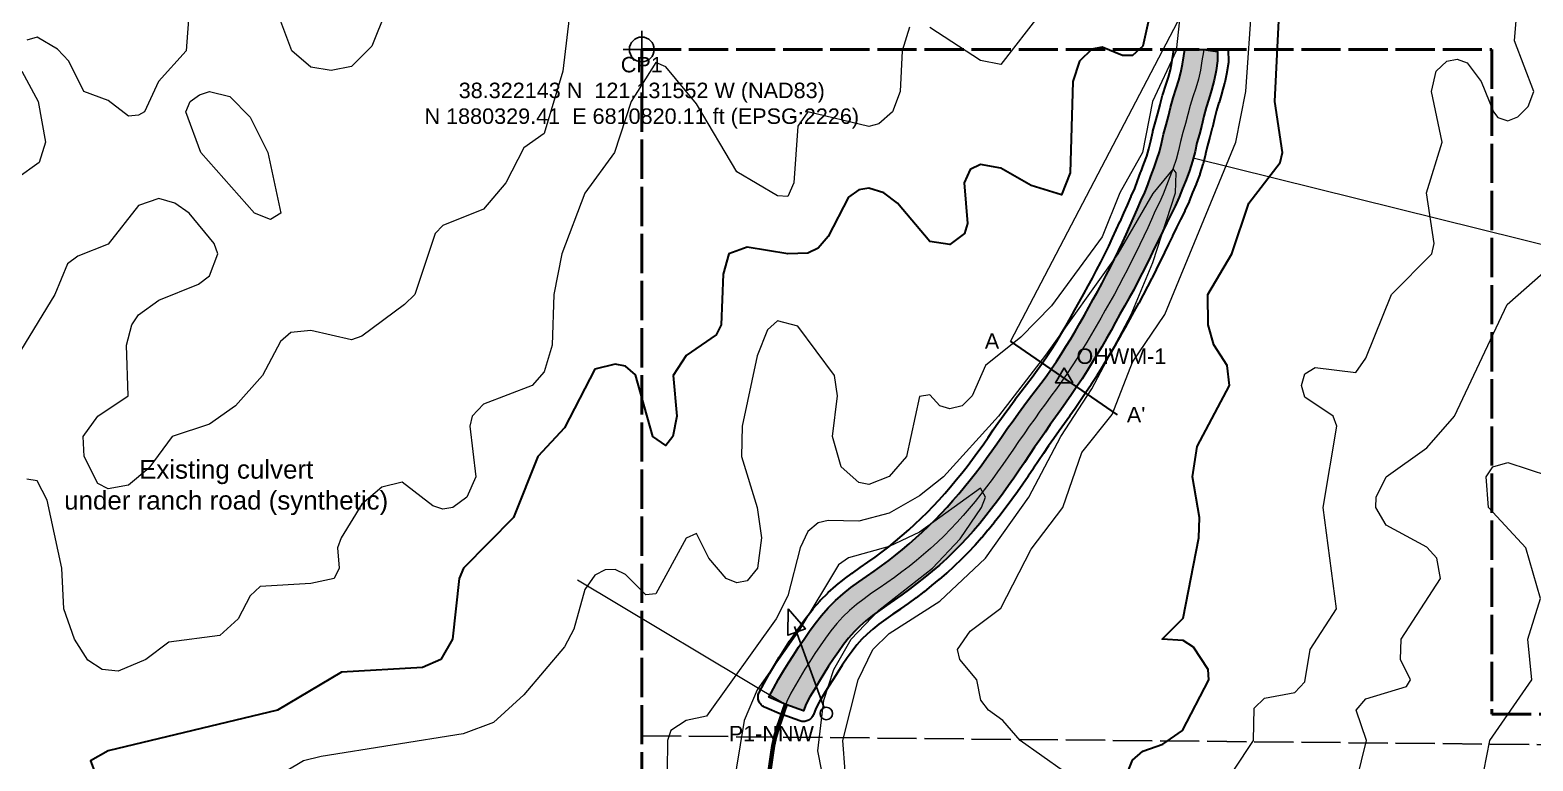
# Model space of a CAD drawing. Extents: x 6810325 to 6812275, y 1878569 to 1880689.
# Drawn here: x 6810622.2 to 6811108.4, y 1880099.3 to 1880335.7 of the extents above; entities that cross this region are included whole.
import ezdxf
from ezdxf.enums import TextEntityAlignment as Align

# ---------------------------------------------------------------- set-up
doc = ezdxf.new("R2010")
doc.units = 21
doc.header["$LTSCALE"] = 10
doc.header["$MEASUREMENT"] = 0
doc.linetypes.add('CENTER', pattern=[5.08, 3.175, -0.635, 0.635, -0.635])
doc.linetypes.add('DASHED', pattern=[1.524, 1.27, -0.254])
for name, color, linetype, lineweight in [('ANNO-LABELS', 7, 'CONTINUOUS', 18), ('ANNO-POINT-LABELS', 7, 'CONTINUOUS', 13), ('CDFW-BED-BANK', 32, 'CONTINUOUS', 35), ('EXIST-CULVERT', 7, 'CONTINUOUS', 70), ('EXIST-RANCH-ROAD', 8, 'DASHED', 25), ('TOPO-CONTOUR-MAJOR', 34, 'CONTINUOUS', 30), ('TOPO-CONTOUR-MINOR', 36, 'CONTINUOUS', 13), ('WETL-CONTROL-POINT', 7, 'CONTINUOUS', 25), ('WETL-DATA-POINT', 7, 'CONTINUOUS', 25), ('WETL-OHWM-TRANSECT', 7, 'CONTINUOUS', 35), ('WETL-PHOTO-POINT', 30, 'CONTINUOUS', 25), ('WETL-STREAM', 5, 'CONTINUOUS', 35), ('WETL-STREAM-CL', 5, 'CENTER', 18), ('WETL-SURVEY-AREA', 1, 'DASHED', 50)]:
    doc.layers.add(name, color=color, linetype=linetype, lineweight=lineweight)
doc.layers.add('WETL-STREAM-HATCH', color=151, linetype='CONTINUOUS', lineweight=13, transparency=0.5)
doc.styles.add('LABEL', font='arial.ttf')

# ---------------------------------------------------------------- blocks, each defined once
blk = doc.blocks.new('OHWM_POINT')
at = {"color": 0, "lineweight": -2}
blk.add_lwpolyline([(0, 3.2), (-2.8, -1.6), (2.8, -1.6)], close=True, dxfattribs=at)
blk = doc.blocks.new('PHOTO_ARROW')
at = {"color": 0, "lineweight": -2}
blk.add_line((0, 2), (0, 30), dxfattribs=at)
blk.add_lwpolyline([(0, 36), (-3, 28), (3, 28)], close=True, dxfattribs=at)
blk.add_circle((0, 0), 2, dxfattribs=at)
blk = doc.blocks.new('CONTROL_POINT')
at = {"color": 0, "lineweight": -2}
for p, q in [((0, -6), (0, 6)), ((-6, 0), (6, 0))]:
    blk.add_line(p, q, dxfattribs=at)
blk.add_circle((0, 0), 4, dxfattribs=at)

msp = doc.modelspace()

# ---------------------------------------------------------------- hatches: boundary and pattern name
at = {"layer": 'WETL-STREAM-HATCH'}
h = msp.add_hatch(color=256, dxfattribs=at)
h.dxf.hatch_style = 1
h.paths.add_polyline_path([(6810870.84, 1880136.09), (6810872.59, 1880138.68), (6810874.38, 1880141.21), (6810876.23, 1880143.75), (6810878.24, 1880146.29), (6810880.4, 1880148.76), (6810882.73, 1880151.12), (6810885.22, 1880153.33), (6810887.76, 1880155.33), (6810890.28, 1880157.18), (6810892.79, 1880158.96), (6810895.24, 1880160.66), (6810897.63, 1880162.35), (6810899.98, 1880164.07), (6810902.22, 1880165.82), (6810904.43, 1880167.64), (6810906.65, 1880169.53), (6810908.8, 1880171.39), (6810910.86, 1880173.28), (6810912.92, 1880175.26), (6810914.97, 1880177.28), (6810916.96, 1880179.32), (6810918.87, 1880181.39), (6810920.77, 1880183.52), (6810922.65, 1880185.71), (6810924.53, 1880187.93), (6810926.35, 1880190.14), (6810928.1, 1880192.4), (6810929.86, 1880194.77), (6810931.63, 1880197.15), (6810933.34, 1880199.52), (6810935.01, 1880201.89), (6810936.69, 1880204.36), (6810938.42, 1880206.87), (6810940.19, 1880209.31), (6810941.94, 1880211.71), (6810943.72, 1880214.14), (6810945.54, 1880216.56), (6810947.36, 1880218.95), (6810949.15, 1880221.3), (6810950.88, 1880223.65), (6810952.58, 1880226.03), (6810954.24, 1880228.42), (6810955.82, 1880230.8), (6810957.33, 1880233.27), (6810958.87, 1880235.83), (6810960.4, 1880238.35), (6810961.83, 1880240.9), (6810963.29, 1880243.44), (6810964.7, 1880246.01), (6810966.13, 1880248.65), (6810967.59, 1880251.25), (6810968.99, 1880253.8), (6810970.34, 1880256.39), (6810971.72, 1880259.03), (6810973.03, 1880261.63), (6810974.31, 1880264.28), (6810975.58, 1880266.94), (6810976.8, 1880269.58), (6810977.99, 1880272.27), (6810979.21, 1880274.99), (6810980.39, 1880277.68), (6810981.59, 1880280.48), (6810982.8, 1880283.1), (6810983.79, 1880285.64), (6810984.76, 1880288.41), (6810985.82, 1880291.18), (6810986.75, 1880293.78), (6810987.54, 1880296.34), (6810988.18, 1880299.01), (6810988.84, 1880302.01), (6810989.69, 1880305.02), (6810990.44, 1880307.8), (6810991.14, 1880310.67), (6810991.97, 1880313.76), (6810992.93, 1880316.73), (6810993.8, 1880319.43), (6810994.5, 1880321.98), (6810995.03, 1880324.6), (6810995.49, 1880327.38), (6810995.78, 1880329.41), (6811001.85, 1880329.41), (6811006.3, 1880328.76), (6811006.38, 1880325.69), (6811005.9, 1880322.6), (6811005.28, 1880319.42), (6811004.42, 1880316.27), (6811003.49, 1880313.31), (6811002.62, 1880310.58), (6811001.94, 1880307.87), (6811001.26, 1880304.94), (6811000.46, 1880301.97), (6810999.7, 1880299.22), (6810999.07, 1880296.39), (6810998.28, 1880293.3), (6810997.32, 1880290.18), (6810996.2, 1880287.21), (6810995.05, 1880284.44), (6810993.93, 1880281.63), (6810992.62, 1880278.69), (6810991.23, 1880275.96), (6810989.95, 1880273.32), (6810988.64, 1880270.6), (6810987.31, 1880267.92), (6810986.01, 1880265.2), (6810984.66, 1880262.47), (6810983.35, 1880259.76), (6810982.02, 1880257.04), (6810980.62, 1880254.34), (6810979.22, 1880251.69), (6810977.78, 1880249.02), (6810976.27, 1880246.37), (6810974.79, 1880243.78), (6810973.36, 1880241.18), (6810971.91, 1880238.52), (6810970.41, 1880235.88), (6810968.89, 1880233.25), (6810967.31, 1880230.68), (6810965.8, 1880228.12), (6810964.21, 1880225.5), (6810962.53, 1880222.87), (6810960.83, 1880220.34), (6810959.14, 1880217.81), (6810957.4, 1880215.32), (6810955.68, 1880212.84), (6810953.95, 1880210.44), (6810952.26, 1880208.04), (6810950.57, 1880205.61), (6810948.85, 1880203.17), (6810947.17, 1880200.74), (6810945.53, 1880198.33), (6810943.9, 1880195.83), (6810942.2, 1880193.28), (6810940.47, 1880190.78), (6810938.73, 1880188.33), (6810936.98, 1880185.87), (6810935.15, 1880183.37), (6810933.25, 1880180.91), (6810931.36, 1880178.51), (6810929.42, 1880176.12), (6810927.41, 1880173.73), (6810925.32, 1880171.39), (6810923.16, 1880169.13), (6810920.98, 1880166.95), (6810918.75, 1880164.78), (6810916.4, 1880162.64), (6810914.01, 1880160.62), (6810911.65, 1880158.68), (6810909.24, 1880156.73), (6810906.75, 1880154.83), (6810904.26, 1880153.03), (6810901.78, 1880151.28), (6810899.32, 1880149.59), (6810896.96, 1880147.94), (6810894.69, 1880146.26), (6810892.55, 1880144.59), (6810890.61, 1880142.86), (6810888.77, 1880141), (6810887.03, 1880139), (6810885.36, 1880136.88), (6810883.72, 1880134.6), (6810882.08, 1880132.25), (6810880.53, 1880129.9), (6810879, 1880127.42), (6810877.44, 1880124.93), (6810875.94, 1880122.42), (6810874.48, 1880119.99), (6810873.27, 1880117.72), (6810872.38, 1880115.51), (6810866.73, 1880117.55), (6810861.21, 1880119.91), (6810862.76, 1880122.75), (6810864.38, 1880125.7), (6810866, 1880128.37), (6810867.59, 1880130.96), (6810869.2, 1880133.51)])

# ---------------------------------------------------------------- linework, layer by layer
at = {"layer": 'ANNO-LABELS'}
for points in [[(6811001.94, 1880354.73), (6810939.4, 1880235.1)], [(6811157.19, 1880254.87), (6810998.51, 1880294.2)], [(6810799.37, 1880157.8), (6810866.73, 1880117.55)]]:
    msp.add_lwpolyline(points, dxfattribs=at)
at = {"layer": 'CDFW-BED-BANK'}
msp.add_lwpolyline([(6810869.69, 1880140.64), (6810869.74, 1880140.71), (6810871.53, 1880143.23), (6810871.55, 1880143.27), (6810873.39, 1880145.81), (6810873.48, 1880145.93), (6810875.5, 1880148.47), (6810875.6, 1880148.6), (6810877.77, 1880151.07), (6810877.91, 1880151.23), (6810880.25, 1880153.58), (6810880.41, 1880153.74), (6810882.9, 1880155.95), (6810883.05, 1880156.08), (6810885.59, 1880158.08), (6810885.68, 1880158.15), (6810888.2, 1880160), (6810888.25, 1880160.04), (6810890.76, 1880161.82), (6810890.8, 1880161.85), (6810893.23, 1880163.52), (6810895.58, 1880165.19), (6810897.87, 1880166.86), (6810900.03, 1880168.55), (6810902.18, 1880170.33), (6810904.38, 1880172.19), (6810906.48, 1880174), (6810908.46, 1880175.83), (6810910.47, 1880177.77), (6810912.49, 1880179.75), (6810914.41, 1880181.72), (6810916.28, 1880183.75), (6810918.13, 1880185.82), (6810919.98, 1880187.98), (6810921.84, 1880190.18), (6810923.61, 1880192.32), (6810925.31, 1880194.52), (6810927.05, 1880196.85), (6810927.05, 1880196.86), (6810928.8, 1880199.22), (6810930.49, 1880201.55), (6810932.13, 1880203.88), (6810933.79, 1880206.33), (6810933.81, 1880206.35), (6810935.55, 1880208.86), (6810935.59, 1880208.92), (6810937.35, 1880211.36), (6810937.36, 1880211.38), (6810939.12, 1880213.77), (6810940.89, 1880216.2), (6810940.92, 1880216.24), (6810942.74, 1880218.67), (6810942.76, 1880218.69), (6810944.57, 1880221.07), (6810946.35, 1880223.4), (6810948.05, 1880225.7), (6810949.71, 1880228.04), (6810951.35, 1880230.39), (6810952.87, 1880232.68), (6810954.34, 1880235.08), (6810955.86, 1880237.63), (6810955.88, 1880237.65), (6810957.38, 1880240.12), (6810958.79, 1880242.62), (6810958.8, 1880242.64), (6810960.24, 1880245.15), (6810961.62, 1880247.69), (6810963.05, 1880250.32), (6810963.08, 1880250.36), (6810964.53, 1880252.95), (6810965.9, 1880255.45), (6810967.24, 1880258.01), (6810968.6, 1880260.63), (6810969.89, 1880263.18), (6810971.15, 1880265.79), (6810972.41, 1880268.43), (6810973.61, 1880271.03), (6810974.79, 1880273.69), (6810974.8, 1880273.7), (6810976.01, 1880276.41), (6810977.18, 1880279.08), (6810978.38, 1880281.86), (6810978.41, 1880281.94), (6810979.57, 1880284.47), (6810980.5, 1880286.86), (6810981.46, 1880289.58), (6810981.5, 1880289.66), (6810982.54, 1880292.39), (6810983.43, 1880294.89), (6810984.16, 1880297.26), (6810984.77, 1880299.8), (6810985.42, 1880302.76), (6810985.47, 1880302.96), (6810986.31, 1880305.96), (6810987.05, 1880308.67), (6810987.74, 1880311.49), (6810987.76, 1880311.57), (6810988.58, 1880314.66), (6810988.64, 1880314.84), (6810989.6, 1880317.81), (6810990.45, 1880320.43), (6810991.09, 1880322.78), (6810991.58, 1880325.23), (6810992.03, 1880327.92), (6810992.25, 1880329.41), (6811009.73, 1880329.41), (6811009.77, 1880329.21), (6811009.8, 1880328.86), (6811009.88, 1880325.78), (6811009.87, 1880325.46), (6811009.84, 1880325.15), (6811009.36, 1880322.07), (6811009.34, 1880321.92), (6811008.71, 1880318.74), (6811008.65, 1880318.5), (6811007.79, 1880315.35), (6811007.76, 1880315.23), (6811006.83, 1880312.26), (6811006.82, 1880312.25), (6811005.99, 1880309.62), (6811005.34, 1880307.05), (6811004.67, 1880304.15), (6811004.64, 1880304.03), (6811003.84, 1880301.06), (6811003.83, 1880301.03), (6811003.1, 1880298.37), (6811002.48, 1880295.63), (6811002.46, 1880295.52), (6811001.67, 1880292.43), (6811001.62, 1880292.26), (6811000.66, 1880289.15), (6811000.59, 1880288.95), (6810999.47, 1880285.97), (6810999.43, 1880285.87), (6810998.29, 1880283.12), (6810997.18, 1880280.33), (6810997.12, 1880280.2), (6810995.81, 1880277.27), (6810995.74, 1880277.11), (6810994.37, 1880274.41), (6810993.11, 1880271.8), (6810993.1, 1880271.79), (6810991.79, 1880269.08), (6810991.78, 1880269.05), (6810990.46, 1880266.39), (6810989.17, 1880263.69), (6810989.15, 1880263.65), (6810987.81, 1880260.93), (6810986.5, 1880258.23), (6810986.49, 1880258.23), (6810985.17, 1880255.5), (6810985.12, 1880255.42), (6810983.72, 1880252.72), (6810983.71, 1880252.71), (6810982.32, 1880250.06), (6810982.3, 1880250.04), (6810980.87, 1880247.36), (6810980.83, 1880247.29), (6810979.31, 1880244.63), (6810979.31, 1880244.63), (6810977.85, 1880242.06), (6810976.43, 1880239.5), (6810974.99, 1880236.85), (6810974.96, 1880236.78), (6810973.45, 1880234.15), (6810973.44, 1880234.12), (6810971.91, 1880231.49), (6810971.87, 1880231.42), (6810970.31, 1880228.87), (6810968.81, 1880226.34), (6810968.79, 1880226.31), (6810967.2, 1880223.68), (6810967.16, 1880223.62), (6810965.49, 1880220.99), (6810965.44, 1880220.92), (6810963.74, 1880218.39), (6810962.04, 1880215.87), (6810962.01, 1880215.81), (6810960.27, 1880213.32), (6810958.56, 1880210.85), (6810958.52, 1880210.8), (6810956.8, 1880208.41), (6810955.13, 1880206.03), (6810953.43, 1880203.61), (6810953.43, 1880203.6), (6810951.72, 1880201.16), (6810950.05, 1880198.75), (6810948.44, 1880196.39), (6810946.83, 1880193.92), (6810946.81, 1880193.88), (6810945.11, 1880191.34), (6810945.08, 1880191.29), (6810943.34, 1880188.79), (6810943.32, 1880188.76), (6810941.59, 1880186.31), (6810941.59, 1880186.3), (6810939.83, 1880183.84), (6810939.81, 1880183.81), (6810937.98, 1880181.3), (6810937.92, 1880181.23), (6810936.02, 1880178.77), (6810936, 1880178.74), (6810934.1, 1880176.34), (6810934.08, 1880176.31), (6810932.14, 1880173.92), (6810932.1, 1880173.87), (6810930.09, 1880171.48), (6810930.02, 1880171.4), (6810927.93, 1880169.06), (6810927.86, 1880168.98), (6810925.7, 1880166.71), (6810925.64, 1880166.65), (6810923.46, 1880164.47), (6810923.42, 1880164.44), (6810921.19, 1880162.27), (6810921.1, 1880162.19), (6810918.75, 1880160.05), (6810918.66, 1880159.98), (6810916.28, 1880157.95), (6810916.23, 1880157.91), (6810913.87, 1880155.98), (6810913.86, 1880155.96), (6810911.44, 1880154.01), (6810911.36, 1880153.94), (6810908.86, 1880152.04), (6810908.8, 1880151.99), (6810906.31, 1880150.2), (6810906.28, 1880150.17), (6810903.79, 1880148.42), (6810903.76, 1880148.4), (6810901.31, 1880146.71), (6810899, 1880145.1), (6810896.81, 1880143.47), (6810894.8, 1880141.91), (6810893.03, 1880140.32), (6810891.34, 1880138.62), (6810889.72, 1880136.77), (6810888.16, 1880134.78), (6810886.57, 1880132.58), (6810884.98, 1880130.29), (6810883.48, 1880128.02), (6810881.98, 1880125.59), (6810881.97, 1880125.57), (6810880.43, 1880123.1), (6810878.94, 1880120.62), (6810877.53, 1880118.27), (6810876.45, 1880116.23), (6810875.62, 1880114.2), (6810875.48, 1880113.89), (6810875.31, 1880113.6), (6810875.11, 1880113.33), (6810874.89, 1880113.08), (6810874.65, 1880112.85), (6810874.39, 1880112.64), (6810874.1, 1880112.47), (6810873.8, 1880112.32), (6810873.49, 1880112.19), (6810873.17, 1880112.1), (6810872.84, 1880112.04), (6810872.51, 1880112.01), (6810872.17, 1880112.02), (6810871.84, 1880112.05), (6810871.51, 1880112.12), (6810871.19, 1880112.22), (6810865.54, 1880114.25), (6810865.35, 1880114.33), (6810859.84, 1880116.69), (6810859.53, 1880116.84), (6810859.24, 1880117.02), (6810858.96, 1880117.23), (6810858.71, 1880117.46), (6810858.48, 1880117.72), (6810858.28, 1880118), (6810858.11, 1880118.29), (6810857.97, 1880118.6), (6810857.86, 1880118.93), (6810857.78, 1880119.26), (6810857.73, 1880119.6), (6810857.71, 1880119.94), (6810857.73, 1880120.28), (6810857.79, 1880120.62), (6810857.87, 1880120.95), (6810857.99, 1880121.28), (6810858.14, 1880121.58), (6810859.69, 1880124.42), (6810859.69, 1880124.43), (6810861.31, 1880127.38), (6810861.39, 1880127.52), (6810863.01, 1880130.19), (6810863.02, 1880130.2), (6810864.6, 1880132.79), (6810864.63, 1880132.84), (6810866.25, 1880135.38), (6810867.88, 1880137.96), (6810867.94, 1880138.05)], close=True, dxfattribs=at)
at = {"layer": 'EXIST-CULVERT'}
msp.add_lwpolyline([(6810866.73, 1880117.55), (6810866.05, 1880115.66), (6810865.06, 1880112.83), (6810864.13, 1880109.98), (6810863.27, 1880107.11), (6810862.66, 1880104.17), (6810862.19, 1880101.21), (6810861.76, 1880098.25), (6810861.32, 1880095.28), (6810861.21, 1880094.28)], dxfattribs=at)
at = {"layer": 'EXIST-RANCH-ROAD'}
msp.add_lwpolyline([(6810820.11, 1880107.41), (6811125.11, 1880104.41), (6811525.11, 1880102.41), (6811975.11, 1880100.41)], dxfattribs=at)
at = {"layer": 'TOPO-CONTOUR-MAJOR', "elevation": 200}
for points in [[(6810986.21, 1880348.61), (6810982.14, 1880330.51), (6810978.86, 1880327.4), (6810975.57, 1880327.41), (6810969.01, 1880330.15), (6810965.73, 1880329.45), (6810961.74, 1880325.64), (6810959.53, 1880319.08), (6810958.65, 1880289.55), (6810955.89, 1880282.37), (6810946.05, 1880285.41), (6810936.2, 1880290.97), (6810929.64, 1880292.21), (6810926.36, 1880290.59), (6810924.35, 1880286.27), (6810925.42, 1880273.15), (6810924.45, 1880269.87), (6810919.8, 1880266.35), (6810913.24, 1880267.33), (6810902.82, 1880279.71), (6810898.38, 1880282.99), (6810893.55, 1880284.58), (6810890.27, 1880284.04), (6810886.99, 1880281.63), (6810880.43, 1880268.92), (6810877.15, 1880265.14), (6810873.87, 1880263.51), (6810867.31, 1880263.29), (6810854.18, 1880265.49), (6810848.32, 1880263.31), (6810846.41, 1880256.74), (6810845.79, 1880240.34), (6810844.2, 1880237.06), (6810834.5, 1880230.46), (6810830.31, 1880223.94), (6810831.47, 1880210.81), (6810830.12, 1880204.25), (6810827.94, 1880201.34), (6810823.68, 1880204.25), (6810818.09, 1880224.12), (6810814.81, 1880226.91), (6810811.53, 1880227.58), (6810804.97, 1880225.94), (6810795.13, 1880206.97), (6810786.5, 1880197.69), (6810778.59, 1880178), (6810762.43, 1880161.6), (6810761.07, 1880158.32), (6810758.88, 1880138.63), (6810755.08, 1880132.07), (6810749.2, 1880129.45), (6810722.95, 1880127.99), (6810702.33, 1880115.67), (6810647.54, 1880102.55), (6810641.75, 1880099.26), (6810644.26, 1880092.7)], [(6810973.5, 1880086.14), (6810978.86, 1880099.55), (6810982.14, 1880102.43), (6810988.7, 1880104.65), (6810995.02, 1880109.11), (6811003.49, 1880125.51), (6811003.28, 1880128.79), (6810998.54, 1880136.09), (6810995.26, 1880138.25), (6810988.47, 1880138.63), (6810995.26, 1880145.45), (6811000.32, 1880171.44), (6811000.52, 1880178), (6810998.24, 1880191.13), (6810999.74, 1880200.97), (6811010.26, 1880220.66), (6811009.44, 1880227.22), (6811005.1, 1880233.91), (6811003.27, 1880240.34), (6811003.26, 1880250.18), (6811010.98, 1880263.31), (6811016.49, 1880279.71), (6811026.57, 1880292.83), (6811027.34, 1880296.11), (6811024.9, 1880312.52), (6811026.14, 1880338.77)]]:
    msp.add_lwpolyline(points, dxfattribs=at)
at = {"layer": 'TOPO-CONTOUR-MINOR'}
for points, elevation in [([(6810798.49, 1880355.17), (6810794.58, 1880322.36), (6810788.57, 1880302.25), (6810782.01, 1880297.63), (6810776.18, 1880286.27), (6810768.88, 1880277.74), (6810755.76, 1880272.42), (6810753.31, 1880269.87), (6810746.74, 1880250.18), (6810743.4, 1880246.9), (6810729.51, 1880236.69), (6810726.23, 1880235.52), (6810713.11, 1880238.53), (6810706.55, 1880237.88), (6810703.27, 1880234.98), (6810697.41, 1880223.94), (6810688.7, 1880214.09), (6810680.3, 1880208.2), (6810668.22, 1880204.25), (6810660.61, 1880193.97), (6810654.05, 1880188.45), (6810647.49, 1880187.3), (6810644.21, 1880189.06), (6810639.72, 1880197.69), (6810639.42, 1880204.25), (6810644.21, 1880210.8), (6810654.01, 1880217.37), (6810653.43, 1880233.78), (6810655.17, 1880240.34), (6810657.33, 1880243.58), (6810663.9, 1880248.27), (6810676.71, 1880253.46), (6810680.3, 1880256.16), (6810682.98, 1880263.31), (6810681.8, 1880266.59), (6810673.74, 1880276.49), (6810669.03, 1880279.71), (6810663.9, 1880281.15), (6810657.33, 1880278.9), (6810647.49, 1880266.46), (6810637.65, 1880262.52), (6810634.4, 1880260.03), (6810630.22, 1880250.18), (6810617.96, 1880230.03)], 202), ([(6810737.45, 1880342.05), (6810732.79, 1880330.44), (6810726.23, 1880323.87), (6810719.67, 1880322.65), (6810713.11, 1880323.73), (6810706.89, 1880328.92), (6810700.8, 1880345.33)], 203), ([(6810956.56, 1880095.98), (6810942.52, 1880105.83), (6810936.89, 1880112.39), (6810932.3, 1880115.67), (6810929.81, 1880118.95), (6810928.53, 1880125.51), (6810922.95, 1880132.07), (6810922.27, 1880135.35), (6810926.36, 1880141.23), (6810936.2, 1880148.71), (6810946.05, 1880167.74), (6810956.27, 1880181.29), (6810962.45, 1880199.02), (6810972.29, 1880211.33), (6810978.86, 1880228.23), (6810989.28, 1880243.62), (6811012.26, 1880299.4), (6811015.5, 1880315.8), (6811017.5, 1880345.33)], 199), ([(6811011.66, 1880096.29), (6811017.96, 1880105.83), (6811018.23, 1880116.35), (6811021.51, 1880119.6), (6811031.35, 1880121.45), (6811034.63, 1880124.85), (6811036.28, 1880135.35), (6811044.81, 1880148.48), (6811040.54, 1880181.29), (6811044.94, 1880207.53), (6811043.8, 1880210.81), (6811034.63, 1880216.96), (6811033.48, 1880220.66), (6811034.63, 1880224.5), (6811037.91, 1880226.48), (6811051.03, 1880224.89), (6811054.31, 1880229.54), (6811062.6, 1880250.18), (6811075.66, 1880263.31), (6811076.42, 1880266.59), (6811073.93, 1880282.99), (6811079.02, 1880299.4), (6811075.57, 1880315.8), (6811077.08, 1880322.36), (6811080.56, 1880325.65), (6811083.84, 1880326.31), (6811087.12, 1880325.07), (6811091.65, 1880319.08), (6811095.63, 1880309.24), (6811096.97, 1880307.39), (6811100.25, 1880306.3), (6811103.53, 1880307.57), (6811106.81, 1880310.91), (6811108.66, 1880315.8), (6811102.38, 1880332.2), (6811103.52, 1880345.33)], 201), ([(6810673.69, 1880342.05), (6810672.77, 1880328.92), (6810663.81, 1880319.08), (6810659.24, 1880309.24), (6810657.33, 1880308.14), (6810654.05, 1880307.79), (6810647.49, 1880312.9), (6810639.67, 1880315.8), (6810634.8, 1880325.64), (6810631.09, 1880329.45), (6810624.53, 1880333.35), (6810621.24, 1880332.38)], 203), ([(6810994.4, 1880342.05), (6810992.95, 1880328.92), (6810985.33, 1880312.52), (6810982.06, 1880296.11), (6810974.73, 1880282.99), (6810969.01, 1880268.84), (6810952.61, 1880246.46), (6810942.77, 1880236.36), (6810931.25, 1880227.22), (6810926.93, 1880217.37), (6810923.79, 1880214.09), (6810919.8, 1880213.17), (6810916.55, 1880214.09), (6810913.24, 1880217.66), (6810909.96, 1880217.13), (6810905.74, 1880197.69), (6810900.12, 1880191.29), (6810893.55, 1880188.72), (6810890.27, 1880189.33), (6810884.59, 1880194.41), (6810881.84, 1880204.25), (6810883.4, 1880217.37), (6810882.4, 1880223.94), (6810870.59, 1880239.92), (6810864.03, 1880241.64), (6810860.75, 1880238.75), (6810857.46, 1880230.33), (6810852.58, 1880207.53), (6810852.36, 1880197.69), (6810857.46, 1880181.24), (6810858.79, 1880171.44), (6810857.55, 1880161.6), (6810854.18, 1880157.53), (6810850.9, 1880156.86), (6810847.44, 1880158.32), (6810841.84, 1880164.88), (6810837.78, 1880172.79), (6810834.5, 1880171.36), (6810824.66, 1880153.37), (6810821.38, 1880153), (6810814.81, 1880159.52), (6810811.53, 1880161.21), (6810808.25, 1880161.11), (6810804.97, 1880159.38), (6810801.69, 1880154.72), (6810798.09, 1880141.92), (6810795.13, 1880136.14), (6810782.01, 1880120.61), (6810772.16, 1880111.74), (6810762.32, 1880108.02), (6810716.39, 1880100.68), (6810710.74, 1880099.26), (6810705.03, 1880095.98)], 199), ([(6810949.33, 1880341.36), (6810936.2, 1880324.53), (6810929.64, 1880325.82), (6810913.24, 1880336.48)], 201), ([(6810906.68, 1880336.61), (6810904.35, 1880328.92), (6810903.67, 1880315.8), (6810901.26, 1880309.24), (6810896.83, 1880305.33), (6810893.55, 1880304.53), (6810873.87, 1880309.21), (6810870.59, 1880304.57), (6810869.29, 1880286.27), (6810867.31, 1880281.82), (6810864.03, 1880282.07), (6810850.9, 1880289.86), (6810837.78, 1880311.83), (6810827.94, 1880323.79), (6810824.66, 1880325.21), (6810816.69, 1880312.52), (6810811.25, 1880296.11), (6810801.69, 1880282.94), (6810794.21, 1880263.31), (6810791.61, 1880250.18), (6810791.09, 1880233.78), (6810788.57, 1880225.11), (6810784.65, 1880220.66), (6810768.88, 1880214.65), (6810765.29, 1880210.81), (6810764.47, 1880207.53), (6810766.4, 1880191.13), (6810763.56, 1880184.57), (6810759.04, 1880181.23), (6810755.76, 1880180.75), (6810752.48, 1880181.8), (6810742.64, 1880189.42), (6810736.07, 1880187.82), (6810729.51, 1880182.32), (6810722.9, 1880171.44), (6810721.68, 1880168.16), (6810722.21, 1880161.6), (6810720.62, 1880158.32), (6810713.11, 1880156.62), (6810696.7, 1880155.67), (6810693.42, 1880152.69), (6810689.53, 1880145.2), (6810683.58, 1880139.89), (6810667.18, 1880137.65), (6810659.68, 1880132.07), (6810650.77, 1880128.27), (6810645.53, 1880128.79), (6810640.93, 1880131.83), (6810636.64, 1880138.63), (6810633.15, 1880148.48), (6810632.49, 1880161.6), (6810627.81, 1880183.57), (6810624.53, 1880189.83), (6810621.24, 1880190.41)], 201), ([(6810619.62, 1880322.36), (6810624.86, 1880312.52), (6810627.19, 1880299.4), (6810625.23, 1880292.83), (6810617.96, 1880287.7)], 203), ([(6810885.94, 1880095.98), (6810885.11, 1880105.83), (6810890.12, 1880125.51), (6810894.9, 1880135.35), (6810900.12, 1880140.54), (6810916.52, 1880150.91), (6810931.28, 1880164.88), (6810945.34, 1880184.57), (6810955.61, 1880204.25), (6810965.73, 1880219.59), (6810978.4, 1880243.62), (6810985.42, 1880260.47), (6810992.76, 1880282.99), (6810992.96, 1880289.55), (6810991.98, 1880290.78), (6810985.42, 1880282.82), (6810974.05, 1880263.31), (6810950.75, 1880230.5), (6810935.53, 1880210.81), (6810917.71, 1880191.13), (6810909.96, 1880185), (6810900.12, 1880179.45), (6810890.27, 1880176.84), (6810880.43, 1880177.04), (6810877.15, 1880176.26), (6810873.87, 1880173.49), (6810871.33, 1880168.16), (6810867.31, 1880152.62), (6810863.56, 1880145.2), (6810841.06, 1880113.7), (6810834.5, 1880112.31), (6810829.54, 1880109.11), (6810828.39, 1880105.83), (6810828.3, 1880095.98)], 198), ([(6811051.28, 1880092.7), (6811054.57, 1880105.83), (6811051.18, 1880115.67), (6811054.31, 1880119.31), (6811067.44, 1880123.36), (6811068.72, 1880125.51), (6811065.56, 1880132.07), (6811065.75, 1880138.63), (6811078.49, 1880158.32), (6811077.28, 1880164.88), (6811074, 1880168.44), (6811060.88, 1880175.49), (6811057.6, 1880181.22), (6811057.64, 1880184.57), (6811060.88, 1880191.15), (6811074, 1880200.57), (6811083.03, 1880210.81), (6811100.08, 1880246.9), (6811122.43, 1880266.59)], 202), ([(6811123.21, 1880081.82), (6811100.25, 1880087.41), (6811093.68, 1880092.53), (6811092.48, 1880095.98), (6811094.42, 1880105.83), (6811108.06, 1880125.51), (6811106.76, 1880138.63), (6811110.78, 1880151.76), (6811106.06, 1880168.16), (6811094.03, 1880181.29), (6811093.21, 1880191.13), (6811095.43, 1880194.41), (6811100.25, 1880195.77), (6811113.37, 1880191.48)], 203), ([(6810879.62, 1880089.42), (6810877.11, 1880102.55), (6810878.96, 1880118.95), (6810882.26, 1880128.79), (6810887.89, 1880138.63), (6810896.83, 1880148.06), (6810914.15, 1880161.6), (6810923.08, 1880171.12), (6810930, 1880181.29), (6810931.26, 1880184.57), (6810929.64, 1880187.46), (6810909.96, 1880173.24), (6810900.12, 1880168.63), (6810886.99, 1880164.94), (6810883.71, 1880162.66), (6810871.22, 1880141.92), (6810857.47, 1880122.23), (6810853.19, 1880112.39), (6810849.46, 1880089.42)], 197)]:
    msp.add_lwpolyline(points, dxfattribs=dict(at, elevation=elevation))
at = {"layer": 'TOPO-CONTOUR-MINOR', "elevation": 203}
msp.add_lwpolyline([(6810703.31, 1880276.43), (6810699.98, 1880274.4), (6810694.86, 1880276.43), (6810677.51, 1880296.11), (6810672.65, 1880309.24), (6810674.05, 1880312.52), (6810677.02, 1880314.77), (6810680.3, 1880315.84), (6810686.86, 1880314.21), (6810693.42, 1880307.48), (6810699.11, 1880296.11)], close=True, dxfattribs=at)
at = {"layer": 'WETL-OHWM-TRANSECT'}
msp.add_lwpolyline([(6810974.01, 1880211.27), (6810939.4, 1880235.1)], dxfattribs=at)
at = {"layer": 'WETL-STREAM'}
msp.add_lwpolyline([(6810870.84, 1880136.09), (6810872.59, 1880138.68), (6810874.38, 1880141.21), (6810876.23, 1880143.75), (6810878.24, 1880146.29), (6810880.4, 1880148.76), (6810882.73, 1880151.12), (6810885.22, 1880153.33), (6810887.76, 1880155.33), (6810890.28, 1880157.18), (6810892.79, 1880158.96), (6810895.24, 1880160.66), (6810897.63, 1880162.35), (6810899.98, 1880164.07), (6810902.22, 1880165.82), (6810904.43, 1880167.64), (6810906.65, 1880169.53), (6810908.8, 1880171.39), (6810910.86, 1880173.28), (6810912.92, 1880175.26), (6810914.97, 1880177.28), (6810916.96, 1880179.32), (6810918.87, 1880181.39), (6810920.77, 1880183.52), (6810922.65, 1880185.71), (6810924.53, 1880187.93), (6810926.35, 1880190.14), (6810928.1, 1880192.4), (6810929.86, 1880194.77), (6810931.63, 1880197.15), (6810933.34, 1880199.52), (6810935.01, 1880201.89), (6810936.69, 1880204.36), (6810938.42, 1880206.87), (6810940.19, 1880209.31), (6810941.94, 1880211.71), (6810943.72, 1880214.14), (6810945.54, 1880216.56), (6810947.36, 1880218.95), (6810949.15, 1880221.3), (6810950.88, 1880223.65), (6810952.58, 1880226.03), (6810954.24, 1880228.42), (6810955.82, 1880230.8), (6810957.33, 1880233.27), (6810958.87, 1880235.83), (6810960.4, 1880238.35), (6810961.83, 1880240.9), (6810963.29, 1880243.44), (6810964.7, 1880246.01), (6810966.13, 1880248.65), (6810967.59, 1880251.25), (6810968.99, 1880253.8), (6810970.34, 1880256.39), (6810971.72, 1880259.03), (6810973.03, 1880261.63), (6810974.31, 1880264.28), (6810975.58, 1880266.94), (6810976.8, 1880269.58), (6810977.99, 1880272.27), (6810979.21, 1880274.99), (6810980.39, 1880277.68), (6810981.59, 1880280.48), (6810982.8, 1880283.1), (6810983.79, 1880285.64), (6810984.76, 1880288.41), (6810985.82, 1880291.18), (6810986.75, 1880293.78), (6810987.54, 1880296.34), (6810988.18, 1880299.01), (6810988.84, 1880302.01), (6810989.69, 1880305.02), (6810990.44, 1880307.8), (6810991.14, 1880310.67), (6810991.97, 1880313.76), (6810992.93, 1880316.73), (6810993.8, 1880319.43), (6810994.5, 1880321.98), (6810995.03, 1880324.6), (6810995.49, 1880327.38), (6810995.78, 1880329.41), (6811001.85, 1880329.41), (6811006.3, 1880328.76), (6811006.38, 1880325.69), (6811005.9, 1880322.6), (6811005.28, 1880319.42), (6811004.42, 1880316.27), (6811003.49, 1880313.31), (6811002.62, 1880310.58), (6811001.94, 1880307.87), (6811001.26, 1880304.94), (6811000.46, 1880301.97), (6810999.7, 1880299.22), (6810999.07, 1880296.39), (6810998.28, 1880293.3), (6810997.32, 1880290.18), (6810996.2, 1880287.21), (6810995.05, 1880284.44), (6810993.93, 1880281.63), (6810992.62, 1880278.69), (6810991.23, 1880275.96), (6810989.95, 1880273.32), (6810988.64, 1880270.6), (6810987.31, 1880267.92), (6810986.01, 1880265.2), (6810984.66, 1880262.47), (6810983.35, 1880259.76), (6810982.02, 1880257.04), (6810980.62, 1880254.34), (6810979.22, 1880251.69), (6810977.78, 1880249.02), (6810976.27, 1880246.37), (6810974.79, 1880243.78), (6810973.36, 1880241.18), (6810971.91, 1880238.52), (6810970.41, 1880235.88), (6810968.89, 1880233.25), (6810967.31, 1880230.68), (6810965.8, 1880228.12), (6810964.21, 1880225.5), (6810962.53, 1880222.87), (6810960.83, 1880220.34), (6810959.14, 1880217.81), (6810957.4, 1880215.32), (6810955.68, 1880212.84), (6810953.95, 1880210.44), (6810952.26, 1880208.04), (6810950.57, 1880205.61), (6810948.85, 1880203.17), (6810947.17, 1880200.74), (6810945.53, 1880198.33), (6810943.9, 1880195.83), (6810942.2, 1880193.28), (6810940.47, 1880190.78), (6810938.73, 1880188.33), (6810936.98, 1880185.87), (6810935.15, 1880183.37), (6810933.25, 1880180.91), (6810931.36, 1880178.51), (6810929.42, 1880176.12), (6810927.41, 1880173.73), (6810925.32, 1880171.39), (6810923.16, 1880169.13), (6810920.98, 1880166.95), (6810918.75, 1880164.78), (6810916.4, 1880162.64), (6810914.01, 1880160.62), (6810911.65, 1880158.68), (6810909.24, 1880156.73), (6810906.75, 1880154.83), (6810904.26, 1880153.03), (6810901.78, 1880151.28), (6810899.32, 1880149.59), (6810896.96, 1880147.94), (6810894.69, 1880146.26), (6810892.55, 1880144.59), (6810890.61, 1880142.86), (6810888.77, 1880141), (6810887.03, 1880139), (6810885.36, 1880136.88), (6810883.72, 1880134.6), (6810882.08, 1880132.25), (6810880.53, 1880129.9), (6810879, 1880127.42), (6810877.44, 1880124.93), (6810875.94, 1880122.42), (6810874.48, 1880119.99), (6810873.27, 1880117.72), (6810872.38, 1880115.51), (6810866.73, 1880117.55), (6810861.21, 1880119.91), (6810862.76, 1880122.75), (6810864.38, 1880125.7), (6810866, 1880128.37), (6810867.59, 1880130.96), (6810869.2, 1880133.51)], close=True, dxfattribs=at)
at = {"layer": 'WETL-STREAM-CL'}
msp.add_lwpolyline([(6811001.85, 1880329.41), (6811001.76, 1880328.65), (6811001.3, 1880325.69), (6811000.8, 1880322.73), (6811000.17, 1880319.8), (6810999.32, 1880316.93), (6810998.38, 1880314.08), (6810997.45, 1880311.23), (6810996.73, 1880308.32), (6810996.01, 1880305.41), (6810995.16, 1880302.54), (6810994.34, 1880299.65), (6810993.74, 1880296.72), (6810992.95, 1880293.83), (6810992.01, 1880290.99), (6810990.92, 1880288.19), (6810989.81, 1880285.41), (6810988.78, 1880282.59), (6810987.57, 1880279.85), (6810986.22, 1880277.18), (6810985.04, 1880274.42), (6810983.75, 1880271.72), (6810982.48, 1880269.01), (6810981.23, 1880266.28), (6810979.88, 1880263.61), (6810978.56, 1880260.92), (6810977.2, 1880258.24), (6810975.8, 1880255.59), (6810974.38, 1880252.95), (6810973, 1880250.29), (6810971.48, 1880247.7), (6810970.03, 1880245.08), (6810968.57, 1880242.47), (6810967.11, 1880239.85), (6810965.56, 1880237.28), (6810964.07, 1880234.68), (6810962.43, 1880232.17), (6810960.95, 1880229.57), (6810959.33, 1880227.05), (6810957.68, 1880224.55), (6810955.96, 1880222.1), (6810954.26, 1880219.63), (6810952.46, 1880217.23), (6810950.72, 1880214.79), (6810948.91, 1880212.4), (6810947.21, 1880209.94), (6810945.46, 1880207.51), (6810943.75, 1880205.05), (6810941.99, 1880202.62), (6810940.33, 1880200.12), (6810938.64, 1880197.65), (6810936.92, 1880195.19), (6810935.15, 1880192.77), (6810933.4, 1880190.34), (6810931.64, 1880187.91), (6810929.81, 1880185.54), (6810927.92, 1880183.21), (6810926.01, 1880180.9), (6810924.07, 1880178.62), (6810922.07, 1880176.38), (6810920, 1880174.21), (6810917.88, 1880172.1), (6810915.73, 1880170), (6810913.54, 1880167.96), (6810911.26, 1880166), (6810908.93, 1880164.12), (6810906.62, 1880162.21), (6810904.24, 1880160.39), (6810901.81, 1880158.63), (6810899.36, 1880156.9), (6810896.9, 1880155.18), (6810894.42, 1880153.5), (6810892.01, 1880151.72), (6810889.61, 1880149.92), (6810887.33, 1880147.98), (6810885.18, 1880145.9), (6810883.16, 1880143.68), (6810881.26, 1880141.36), (6810879.49, 1880138.94), (6810877.77, 1880136.48), (6810876.07, 1880134.02), (6810874.52, 1880131.45), (6810872.9, 1880128.93), (6810871.37, 1880126.35), (6810869.8, 1880123.8), (6810868.32, 1880121.19), (6810867.06, 1880118.48), (6810866.73, 1880117.55)], dxfattribs=at)
at = {"layer": 'WETL-SURVEY-AREA'}
msp.add_lwpolyline([(6810625.11, 1878869.41), (6810625.11, 1880089.41), (6810820.11, 1880089.41), (6810820.11, 1880329.41), (6811095.11, 1880329.41), (6811095.11, 1880114.41), (6811975.11, 1880114.41), (6811975.11, 1878869.41)], close=True, dxfattribs=at)

# ---------------------------------------------------------------- block references
at = {"layer": 'WETL-CONTROL-POINT'}
msp.add_blockref('CONTROL_POINT', (6810820.11, 1880329.41), dxfattribs=at)
at = {"layer": 'WETL-DATA-POINT'}
msp.add_blockref('OHWM_POINT', (6810956.71, 1880223.18), dxfattribs=at)
at = {"layer": 'WETL-PHOTO-POINT', "rotation": -340}
msp.add_blockref('PHOTO_ARROW', (6810879.8, 1880114.61), dxfattribs=at)

# ---------------------------------------------------------------- texts
at = {"layer": 'ANNO-LABELS', "style": 'LABEL'}
for s, p in [('A', (6810933.4, 1880235.1)), ("A'", (6810980.01, 1880211.27))]:
    msp.add_text(s, height=5, dxfattribs=at).set_placement(p, align=Align.MIDDLE_CENTER)
at = {"layer": 'ANNO-LABELS', "insert": (6810685.68, 1880187.67), "char_height": 6, "attachment_point": 5, "style": 'LABEL'}
msp.add_mtext('Existing culvert\\Punder ranch road (synthetic)', dxfattribs=at)
at = {"layer": 'ANNO-POINT-LABELS', "style": 'LABEL'}
msp.add_text('OHWM-1', height=5, dxfattribs=at).set_placement((6810960.71, 1880226.18), align=Align.BOTTOM_LEFT)
msp.add_text('P1-NNW', height=5, dxfattribs=at).set_placement((6810875.8, 1880110.61), align=Align.TOP_RIGHT)
at = {"layer": 'ANNO-POINT-LABELS', "insert": (6810820.11, 1880315.41), "char_height": 5, "attachment_point": 5, "style": 'LABEL'}
msp.add_mtext('CP1\\P38.322143 N  121.131552 W (NAD83)\\PN 1880329.41  E 6810820.11 ft (EPSG:2226)', dxfattribs=at)

doc.saveas('drawing.dxf')
